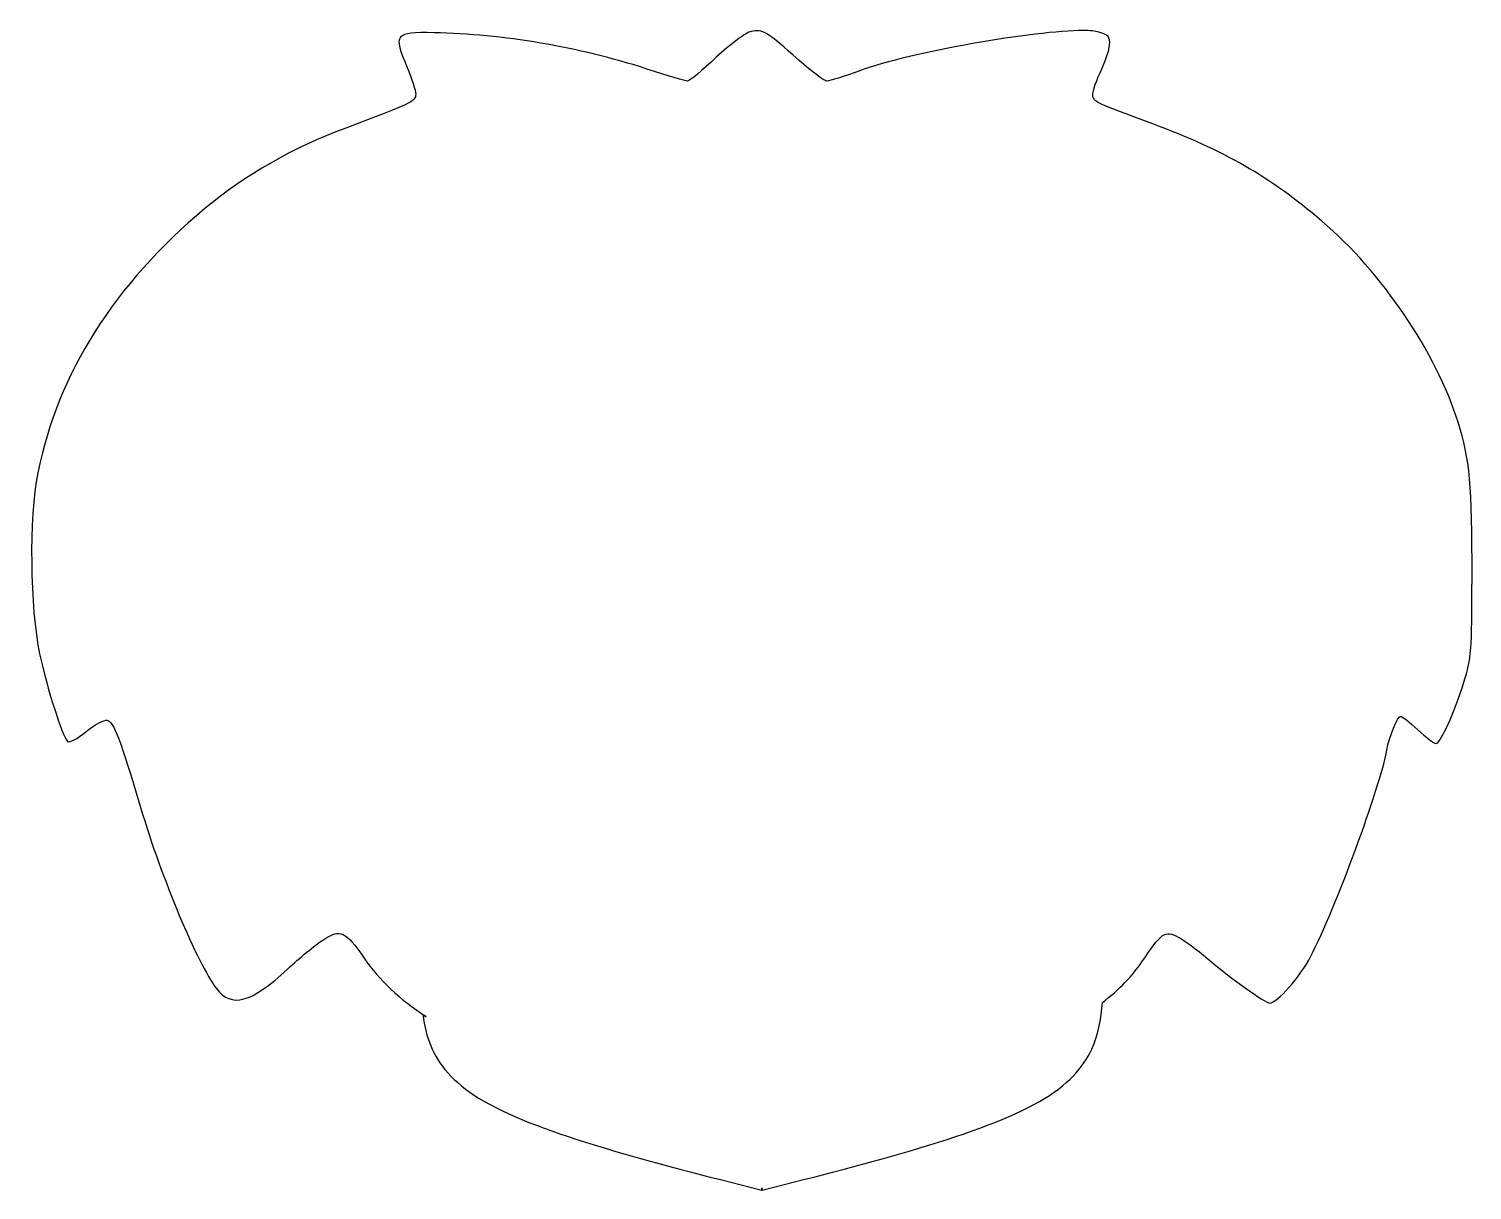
# Model space of a CAD drawing. Header units: millimetres. Extents: x 45 to 166, y 108 to 205.
import ezdxf

# ---------------------------------------------------------------- set-up
doc = ezdxf.new("R2010")
doc.units = ezdxf.units.MM
doc.layers.add('Layer_5', color=7, linetype='CONTINUOUS')

msp = doc.modelspace()

# ---------------------------------------------------------------- linework, layer by layer
at = {"layer": 'Layer_5', "color": 7}
msp.add_lwpolyline([(133.25529, 204.516952)], close=True, dxfattribs=at)
msp.add_lwpolyline([(106.43106, 107.83759), (106.45536, 108.02569), (106.47966, 107.83759)], dxfattribs=at)
for points in [[(79.10456, 204.334532), (75.783461, 204.393532), (75.673665, 204.253132), (76.856118, 201.443752)], [(96.854899, 201.312492), (91.194879, 203.142262), (84.784749, 204.233582), (79.10456, 204.334532)], [(105.55359, 204.446672), (105.11659, 204.348272), (103.80719, 203.375972), (102.64369, 202.286082)], [(109.54146, 202.039582), (106.88608, 204.419832), (106.4916, 204.657932), (105.55359, 204.446672)], [(133.25526, 204.516952), (129.25138, 204.526952), (118.85812, 202.735572), (114.61867, 201.172452)], [(134.54358, 204.396542), (134.26896, 204.477442), (133.82727, 204.515512), (133.25529, 204.516952)], [(135.45361, 203.338212), (135.49991, 203.991092), (135.35751, 204.156842), (134.54358, 204.396542)], [(102.64369, 202.286082), (101.48018, 201.196202), (100.40323, 200.304806), (100.25056, 200.304806)], [(134.65055, 200.981252), (135.06232, 201.851662), (135.42341, 202.912452), (135.45361, 203.338212)], [(76.856118, 201.443752), (77.247608, 200.513612), (77.568219, 199.511666), (77.568219, 199.217536)], [(100.25056, 200.304806), (100.09788, 200.304806), (98.569749, 200.758122), (96.854899, 201.312492)], [(111.87104, 200.304806), (111.65431, 200.304806), (110.60597, 201.085372), (109.54146, 202.039582)], [(114.61867, 201.172452), (113.32416, 200.695142), (112.08777, 200.304806), (111.87104, 200.304806)], [(134.05679, 198.995326), (133.97159, 199.217376), (134.23879, 200.110856), (134.65055, 200.981252)], [(77.568219, 199.217536), (77.568219, 198.608916), (77.150377, 198.406476), (71.731366, 196.39084)], [(139.05442, 196.735), (134.26159, 198.522086), (134.23326, 198.535456), (134.05679, 198.995326)], [(71.731366, 196.39084), (67.316937, 194.74887), (63.380927, 192.49683), (59.985313, 189.6698)], [(153.16157, 188.62542), (148.76123, 192.36411), (145.03966, 194.50333), (139.05442, 196.735)], [(59.985313, 189.6698), (52.430836, 183.38029), (47.709776, 175.91659), (46.056965, 167.65047)], [(164.5247, 171.86314), (162.69154, 177.67425), (158.12837, 184.40544), (153.16157, 188.62542)], [(165.68122, 158.87788), (165.69122, 166.73567), (165.51313, 168.72981), (164.5247, 171.86314)], [(46.056965, 167.65047), (45.30233, 163.87635), (45.374722, 156.41412), (46.203209, 152.54752)], [(165.01253, 150.19417), (165.62085, 152.16131), (165.67422, 152.84531), (165.68122, 158.87788)], [(46.203209, 152.54752), (46.817639, 149.67993), (48.077777, 145.73516), (48.535883, 145.24616)], [(162.67262, 145.06891), (163.04856, 145.06891), (164.22384, 147.64378), (165.01253, 150.19417)], [(50.058787, 146.05282), (50.767627, 146.63366), (51.566688, 147.06652), (51.834906, 147.01452)], [(51.834906, 147.01452), (52.371225, 146.91047), (52.939417, 145.42617), (54.650755, 139.65942)], [(158.57416, 144.51752), (158.77187, 145.63977), (159.47219, 147.3468), (159.73481, 147.3468)], [(159.73481, 147.3468), (159.84273, 147.3468), (160.48671, 146.83423), (161.16625, 146.20785)], [(48.535883, 145.24616), (48.665936, 145.10733), (49.342151, 145.46559), (50.058787, 146.05282)], [(161.16625, 146.20785), (161.8458, 145.58146), (162.5239, 145.06891), (162.67262, 145.06891)], [(152.2438, 127.34751), (154.2423, 131.17903), (158.03801, 141.47428), (158.57416, 144.51752)], [(54.650755, 139.65942), (56.389909, 133.79893), (59.343467, 126.75773), (60.950629, 124.64018)], [(69.817788, 128.68954), (71.268679, 129.6497), (71.721674, 129.45174), (73.260472, 127.18576)], [(138.14285, 126.86588), (139.77463, 129.31283), (140.05094, 129.50185), (141.16954, 128.93656)], [(141.16954, 128.93656), (141.65772, 128.68985), (142.76572, 127.87856), (143.6314, 127.13357)], [(66.885151, 126.2716), (67.86244, 127.18077), (69.182227, 128.26895), (69.817788, 128.68954)], [(73.260472, 127.18576), (74.49298, 125.37081), (76.286547, 123.70093), (78.456021, 122.28683)], [(134.86449, 123.47643), (136.24123, 124.55782), (137.3767, 125.71699), (138.14285, 126.86588)], [(143.6314, 127.13357), (145.41374, 125.59972), (148.43802, 123.43043), (148.79439, 123.43043)], [(148.79439, 123.43043), (149.41254, 123.43043), (151.34549, 125.62527), (152.2438, 127.34751)], [(60.950629, 124.64018), (62.201768, 122.99171), (63.845061, 123.44341), (66.885151, 126.2716)], [(133.95912, 119.58312), (134.56092, 120.87951), (134.74517, 122.19937), (134.86449, 123.47643)], [(78.456021, 122.28683), (78.354949, 122.35273), (78.254685, 122.41881), (78.155264, 122.48579)], [(78.155264, 122.48579), (78.285878, 121.52336), (78.50216, 120.54683), (78.94953, 119.58312)], [(78.94953, 119.58312), (79.656144, 118.06095), (80.931729, 116.58864), (83.309988, 115.2237)], [(129.60073, 115.2237), (131.97898, 116.58864), (133.2525, 118.06095), (133.95912, 119.58312)], [(83.309988, 115.2237), (88.066509, 112.49381), (97.246759, 110.16811), (106.43106, 107.83759)], [(106.47966, 107.83759), (115.66395, 110.16811), (124.84421, 112.49381), (129.60073, 115.2237)]]:
    msp.add_open_spline(points, degree=3, dxfattribs=at)

doc.saveas('drawing.dxf')
